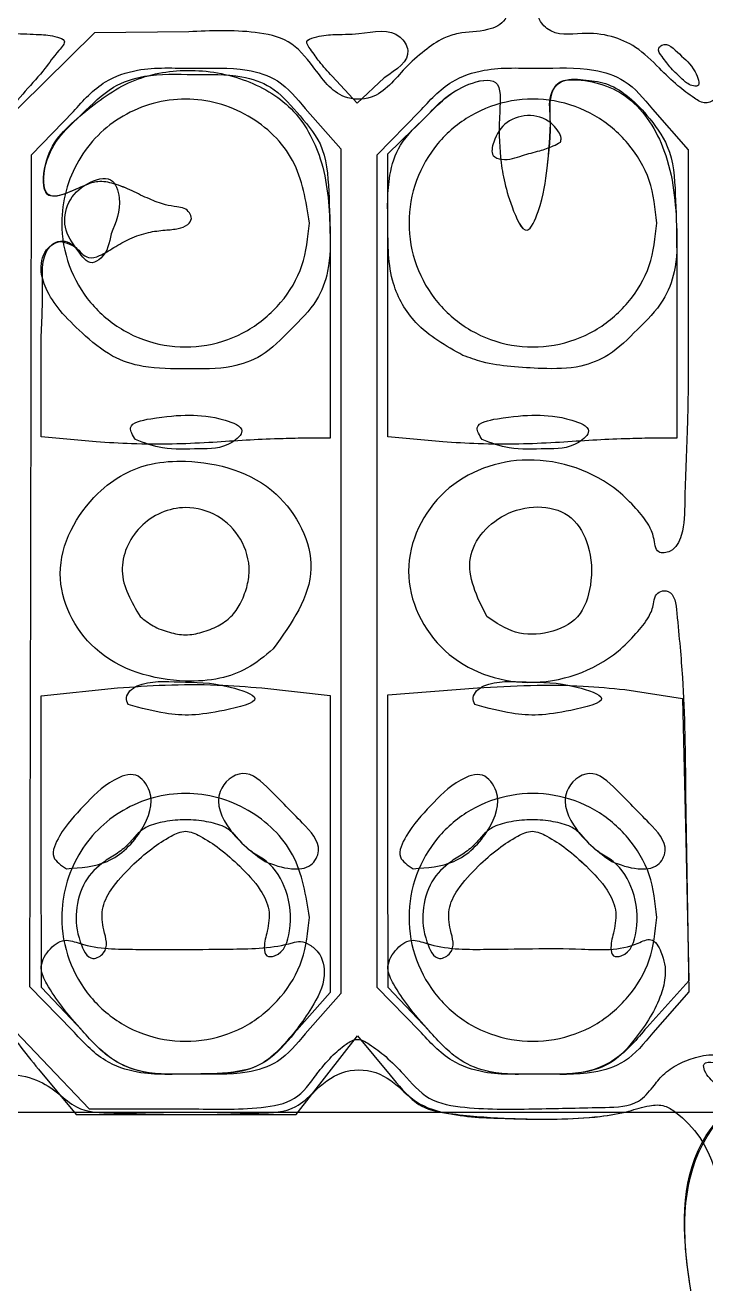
# Model space of a CAD drawing. Extents: x 15.9 to 97.5, y 243.5 to 291.3.
# Drawn here: x 43.76 to 48.75, y 252.74 to 261.96 of the extents above; entities that cross this region are included whole.
import ezdxf

# ---------------------------------------------------------------- set-up
doc = ezdxf.new("R2010")
doc.units = 0
for name, color, linetype in [('black', 7, 'CONTINUOUS'), ('blue', 7, 'CONTINUOUS'), ('drawing', 7, 'CONTINUOUS'), ('red', 7, 'CONTINUOUS')]:
    doc.layers.add(name, color=color, linetype=linetype)

msp = doc.modelspace()

# ---------------------------------------------------------------- linework, layer by layer
at = {"layer": 'black', "color": 7}
for points in [[(44.175754, 259.707279)], [(46.966809, 259.543313)], [(44.567876, 258.92601)], [(47.107876, 258.92601)], [(44.513677, 256.985583)], [(47.053677, 256.985583)], [(44.062202, 255.784251)], [(45.517015, 255.835941)], [(46.602202, 255.784251)], [(48.057015, 255.835941)], [(44.178875, 254.597327)], [(46.718875, 254.597297)]]:
    msp.add_lwpolyline(points, close=True, dxfattribs=at)
for points, knots in [([(44.175755, 259.707275), (44.120105, 259.76033), (44.018557, 259.857142), (43.911457, 260.015063), (43.861645, 260.177964), (43.900608, 260.335652), (44.067275, 260.410269), (44.147308, 260.308374), (44.227882, 260.24629), (44.320439, 260.275876), (44.411476, 260.335813), (44.527954, 260.401959), (44.654953, 260.446229), (44.775742, 260.460859), (44.87466, 260.466817), (44.94674, 260.490938), (44.985912, 260.542574), (44.964772, 260.591932), (44.924635, 260.623783), (44.860586, 260.631125), (44.773959, 260.646851), (44.663924, 260.688621), (44.5418, 260.748562), (44.420568, 260.802325), (44.298903, 260.823897), (44.148382, 260.774597), (43.883221, 260.625105), (43.893543, 261.056641), (44.151809, 261.295405), (44.496771, 261.565649), (44.930092, 261.655153), (45.354136, 261.590387), (45.738305, 261.373586), (45.963733, 260.960294), (45.995218, 260.540482), (45.99722, 260.186452), (45.8987, 259.920169), (45.7032, 259.733636), (45.516114, 259.536902), (45.242719, 259.438245), (44.947532, 259.44707), (44.650756, 259.441954), (44.377643, 259.530669), (44.246821, 259.64511), (44.175754, 259.707279)], [0, 0, 0, 0, 0.230337, 0.420312, 0.565408, 0.732791, 0.86213, 1.01311, 1.072201, 1.15375, 1.27418, 1.408981, 1.551474, 1.674879, 1.772698, 1.848357, 1.898529, 1.943644, 1.992453, 2.047065, 2.132486, 2.257875, 2.397638, 2.540315, 2.658405, 2.750632, 3.035896, 3.251449, 3.686957, 4.121246, 4.534855, 4.974555, 5.387478, 5.809113, 6.324292, 6.638884, 6.864604, 7.151374, 7.439945, 7.668873, 7.99668, 8.320151, 8.556109, 8.836735, 8.836735, 8.836735, 8.836735]), ([(46.966809, 259.543308), (46.842338, 259.612358), (46.620287, 259.735541), (46.414656, 260.095811), (46.419898, 260.477891), (46.408364, 260.820165), (46.498123, 261.107177), (46.730916, 261.316744), (46.909362, 261.51881), (47.257935, 261.592769), (47.226509, 261.26585), (47.237289, 260.976077), (47.2813, 260.726063), (47.429009, 260.378029), (47.556457, 260.677064), (47.584296, 260.917633), (47.616048, 261.220754), (47.598381, 261.431961), (47.661977, 261.558069), (47.891845, 261.570074), (48.220364, 261.460375), (48.496362, 261.009329), (48.536127, 260.554566), (48.536113, 260.178415), (48.436349, 259.91911), (48.244762, 259.734008), (48.06075, 259.544545), (47.81134, 259.443962), (47.564035, 259.4442), (47.323271, 259.457683), (47.126551, 259.48422), (47.013594, 259.526006), (46.966809, 259.543313)], [0, 0, 0, 0, 0.419965, 0.749202, 1.183315, 1.544712, 1.777287, 2.057359, 2.451324, 2.646793, 2.862263, 3.196063, 3.569085, 3.771983, 3.929951, 4.25568, 4.627429, 4.79833, 4.895698, 5.005851, 5.430235, 5.892723, 6.487269, 6.789519, 7.012546, 7.297454, 7.579701, 7.7977, 8.082044, 8.312519, 8.523726, 8.673058, 8.673058, 8.673058, 8.673058]), ([(44.567876, 258.926015), (44.548189, 258.957731), (44.494684, 259.043928), (44.74698, 259.09523), (44.955646, 259.109905), (45.163991, 259.097), (45.396264, 259.006499), (45.228552, 258.854461), (45.028602, 258.863202), (44.78275, 258.846563), (44.633353, 258.901801), (44.567876, 258.92601)], [0, 0, 0, 0, 0.093812, 0.254958, 0.539959, 0.803195, 0.949663, 1.061078, 1.306571, 1.572742, 1.780412, 1.780412, 1.780412, 1.780412]), ([(47.107876, 258.926015), (47.088189, 258.957731), (47.034684, 259.043928), (47.28698, 259.09523), (47.495646, 259.109905), (47.703991, 259.097), (47.936264, 259.006499), (47.768552, 258.854461), (47.568602, 258.863202), (47.32275, 258.846563), (47.173353, 258.901801), (47.107876, 258.92601)], [0, 0, 0, 0, 0.093812, 0.254958, 0.539959, 0.803195, 0.949663, 1.061078, 1.306571, 1.572742, 1.780412, 1.780412, 1.780412, 1.780412]), ([(44.513678, 256.985589), (44.507415, 257.002803), (44.494647, 257.037892), (44.525943, 257.093299), (44.652385, 257.165407), (44.92749, 257.145767), (45.163366, 257.153427), (45.553549, 257.021493), (45.094155, 256.908335), (44.844524, 256.897191), (44.60688, 256.960682), (44.513677, 256.985583)], [0, 0, 0, 0, 0.052666, 0.107359, 0.172424, 0.482869, 0.857043, 1.055304, 1.297424, 1.7299, 2.008962, 2.008962, 2.008962, 2.008962]), ([(47.053678, 256.985589), (47.047415, 257.002803), (47.034647, 257.037892), (47.065943, 257.093299), (47.192385, 257.165408), (47.46749, 257.145767), (47.703367, 257.153427), (48.09355, 257.021493), (47.634155, 256.908335), (47.384525, 256.897191), (47.14688, 256.960682), (47.053677, 256.985583)], [0, 0, 0, 0, 0.052666, 0.107359, 0.172424, 0.482869, 0.857044, 1.055304, 1.297425, 1.729902, 2.008964, 2.008964, 2.008964, 2.008964]), ([(44.062202, 255.784251), (44.021962, 255.809737), (43.93148, 255.867043), (44.030775, 256.076948), (44.188836, 256.24385), (44.355937, 256.420509), (44.576452, 256.505809), (44.721487, 256.31029), (44.620864, 256.039555), (44.388131, 255.80598), (44.165491, 255.791137), (44.062202, 255.784251)], [0, 0, 0, 0, 0.126605, 0.284679, 0.568214, 0.859695, 1.022338, 1.177177, 1.459468, 1.80783, 2.109307, 2.109307, 2.109307, 2.109307]), ([(45.517015, 255.835941), (45.424224, 255.90408), (45.256138, 256.027511), (45.117197, 256.333858), (45.363472, 256.544402), (45.592057, 256.324967), (45.753775, 256.156235), (45.948205, 255.957371), (45.856602, 255.785465), (45.686053, 255.77374), (45.578918, 255.813162), (45.517015, 255.835941)], [0, 0, 0, 0, 0.350964, 0.635755, 0.846655, 1.079271, 1.422358, 1.657012, 1.773225, 1.919, 2.118504, 2.118504, 2.118504, 2.118504]), ([(46.602202, 255.784251), (46.561962, 255.809737), (46.47148, 255.867043), (46.570775, 256.076948), (46.728836, 256.24385), (46.895937, 256.420509), (47.116452, 256.505809), (47.261487, 256.31029), (47.160865, 256.039555), (46.928131, 255.80598), (46.705491, 255.791137), (46.602202, 255.784251)], [0, 0, 0, 0, 0.126605, 0.284679, 0.568214, 0.859695, 1.022338, 1.177177, 1.459468, 1.80783, 2.109307, 2.109307, 2.109307, 2.109307]), ([(48.057015, 255.835941), (47.964224, 255.90408), (47.796138, 256.027511), (47.657197, 256.333858), (47.903472, 256.544402), (48.132057, 256.324967), (48.293775, 256.156235), (48.488205, 255.957371), (48.396602, 255.785465), (48.226053, 255.77374), (48.118918, 255.813162), (48.057015, 255.835941)], [0, 0, 0, 0, 0.350964, 0.635755, 0.846655, 1.079271, 1.422358, 1.657012, 1.773225, 1.919, 2.118504, 2.118504, 2.118504, 2.118504]), ([(44.178875, 254.597329), (44.126524, 254.656075), (44.030304, 254.764051), (43.930326, 254.914212), (43.855622, 255.059764), (43.922158, 255.190117), (44.039119, 255.280953), (44.260447, 255.194359), (44.669585, 255.193382), (45.192374, 255.191684), (45.593433, 255.202524), (45.78042, 255.258954), (45.848056, 255.227234), (45.93451, 255.157089), (45.972936, 254.969592), (45.841283, 254.725454), (45.67907, 254.511327), (45.48609, 254.333568), (45.247134, 254.279945), (44.959709, 254.282625), (44.657619, 254.269416), (44.372134, 254.380947), (44.249208, 254.518579), (44.178875, 254.597327)], [0, 0, 0, 0, 0.234615, 0.431223, 0.552184, 0.692698, 0.83274, 0.947664, 1.358901, 2.070239, 2.509195, 2.566968, 2.63801, 2.720063, 2.897253, 3.150445, 3.524155, 3.712125, 3.918723, 4.236031, 4.580459, 4.814104, 5.126563, 5.126563, 5.126563, 5.126563]), ([(46.718875, 254.597329), (46.666524, 254.656075), (46.570304, 254.764051), (46.470326, 254.914213), (46.395621, 255.059763), (46.462159, 255.190125), (46.579116, 255.280927), (46.802766, 255.193626), (47.215504, 255.191133), (47.739944, 255.208384), (48.139979, 255.177665), (48.356559, 255.291549), (48.437617, 255.150641), (48.459616, 255.014108), (48.418951, 254.847935), (48.342245, 254.693301), (48.22178, 254.525604), (48.076524, 254.355809), (47.813756, 254.271342), (47.512512, 254.285776), (47.201057, 254.268452), (46.912546, 254.380119), (46.789299, 254.518326), (46.718875, 254.597297)], [0, 0, 0, 0, 0.234615, 0.431223, 0.552184, 0.692698, 0.83274, 0.947664, 1.365806, 2.082849, 2.501381, 2.596935, 2.713731, 2.889779, 3.029571, 3.21285, 3.406131, 3.650987, 3.863874, 4.204777, 4.554557, 4.789418, 5.102531, 5.102531, 5.102531, 5.102531]), ([(36.143595, 245.869608), (36.105801, 246.586724), (35.999344, 248.606629), (36.485112, 251.117955), (35.666732, 253.490455), (36.209662, 254.022645), (36.217958, 254.090728), (36.201766, 254.161555), (36.156652, 254.287548), (36.317853, 254.250608), (36.372437, 254.127157), (36.548553, 254.003287), (36.876499, 253.991025), (37.320865, 253.978497), (37.756845, 253.991161), (38.102328, 254.002264), (38.243808, 254.136796), (38.34099, 254.240241), (38.458036, 254.294627), (38.584817, 254.32292), (38.711598, 254.294627), (38.828646, 254.24024), (38.925824, 254.136798), (39.067331, 254.002246), (39.412566, 253.991299), (39.851722, 253.977412), (40.290433, 253.994101), (40.632383, 253.998364), (40.789083, 254.146518), (41.018567, 254.297357), (41.592152, 254.261823), (42.394817, 254.306436), (43.197482, 254.261823), (43.771068, 254.297355), (44.000551, 254.146518), (44.157258, 253.998363), (44.499157, 253.994128), (44.938251, 253.977202), (45.37607, 253.991921), (45.723804, 254.001314), (45.891693, 254.169548), (46.065788, 254.317175), (46.34225, 254.318531), (46.515086, 254.172453), (46.671935, 254.017126), (46.950656, 253.978887), (47.277326, 253.951581), (47.639443, 253.947311), (47.936165, 253.961029), (48.165378, 253.998854), (48.316233, 254.05215), (48.441663, 254.058715), (49.114895, 253.604354), (48.275374, 250.932044), (48.19428, 249.128963), (49.21254, 245.861146), (48.244594, 245.838868), (47.840629, 245.862681), (47.256486, 245.912861), (46.694215, 245.951767), (46.247738, 245.995041), (45.433063, 245.732646), (43.544947, 245.87258), (41.162746, 245.878701), (39.274768, 245.725167), (38.474885, 245.9917), (38.063936, 245.95448), (37.435558, 245.902102), (36.815146, 245.871824), (36.338616, 245.779084), (36.183668, 245.851054), (36.143597, 245.869666)], [0, 0, 0, 0, 2.131708, 6.004398, 8.113401, 8.167778, 8.231539, 8.302195, 8.412765, 8.488841, 8.662815, 8.821885, 9.099927, 9.622954, 10.160049, 10.434266, 10.60378, 10.726075, 10.859055, 10.983732, 11.10841, 11.24139, 11.363685, 11.5332, 11.807417, 12.344511, 12.871351, 13.148285, 13.3098, 13.501142, 13.957313, 14.950858, 15.944403, 16.400574, 16.591916, 16.753432, 17.030365, 17.557203, 18.094299, 18.368516, 18.538029, 18.787715, 19.037471, 19.286029, 19.448389, 19.687201, 20.091641, 20.448362, 20.767985, 20.983846, 21.140067, 21.250931, 21.341953, 23.494369, 27.371613, 29.491794, 29.692914, 30.136981, 30.729306, 31.438248, 31.843874, 32.047915, 33.985121, 37.382943, 39.320054, 39.515389, 39.89051, 40.534164, 41.411691, 41.787036, 41.917962, 41.917962, 41.917962, 41.917962]), ([(48.843596, 245.869602), (48.805801, 246.586718), (48.699344, 248.606623), (49.185115, 251.117949), (48.366723, 253.49045), (48.909653, 254.022639), (48.917951, 254.09072), (48.901771, 254.16155), (48.856653, 254.287542), (49.017854, 254.250603), (49.072438, 254.127151), (49.248554, 254.003281), (49.5765, 253.991019), (50.020866, 253.978491), (50.456846, 253.991155), (50.802329, 254.002258), (50.943809, 254.13679), (51.040991, 254.240235), (51.158038, 254.294621), (51.284819, 254.322914), (51.4116, 254.294621), (51.528648, 254.240234), (51.625825, 254.136793), (51.767335, 254.002232), (52.112545, 253.991361), (52.551371, 253.976902), (52.989034, 253.995533), (53.331503, 253.996239), (53.499271, 254.16217), (53.879851, 254.312577), (54.866444, 254.239838), (56.364819, 254.31604), (57.863193, 254.23984), (58.849788, 254.312574), (59.230365, 254.162171), (59.398139, 253.996235), (59.74056, 253.995561), (60.178603, 253.976693), (60.616095, 253.991983), (60.963803, 254.001301), (61.131696, 254.169544), (61.305789, 254.317169), (61.582252, 254.318525), (61.755087, 254.172447), (61.911936, 254.01712), (62.190657, 253.978881), (62.517327, 253.951575), (62.879444, 253.947305), (63.176166, 253.961023), (63.405379, 253.998848), (63.556234, 254.052144), (63.681665, 254.058709), (64.354898, 253.604349), (63.515375, 250.932037), (63.434281, 249.128956), (64.452542, 245.861142), (63.484596, 245.838861), (63.080629, 245.862683), (62.496497, 245.912809), (61.934184, 245.95193), (61.487791, 245.994764), (60.46201, 245.6675), (57.928683, 245.916386), (54.719435, 245.924834), (52.185264, 245.657917), (51.174837, 245.99144), (50.763966, 245.954626), (50.135546, 245.902024), (49.51515, 245.871827), (49.038617, 245.779077), (48.883669, 245.851048), (48.843598, 245.86966)], [0, 0, 0, 0, 2.131708, 6.004398, 8.113401, 8.167778, 8.23154, 8.302195, 8.412764, 8.488841, 8.662814, 8.821884, 9.099927, 9.622954, 10.160049, 10.434266, 10.603779, 10.726075, 10.859054, 10.983732, 11.10841, 11.241389, 11.363684, 11.533199, 11.807416, 12.344511, 12.869743, 13.147138, 13.307591, 13.552933, 14.350335, 16.212278, 18.074221, 18.871622, 19.116964, 19.277418, 19.554813, 20.080044, 20.617139, 20.891356, 21.06087, 21.310555, 21.560311, 21.808869, 21.971229, 22.210042, 22.614481, 22.971202, 23.290825, 23.506686, 23.662907, 23.773772, 23.864794, 26.01721, 29.894454, 32.014635, 32.215755, 32.659822, 33.252147, 33.96109, 34.366715, 34.570757, 37.166187, 41.786394, 44.381754, 44.577089, 44.952209, 45.595863, 46.473391, 46.848736, 46.979662, 46.979662, 46.979662, 46.979662])]:
    msp.add_open_spline(points, degree=3, knots=knots, dxfattribs=at)
at = {"layer": 'blue', "color": 7}
for points in [[(46.389346, 261.575444), (46.192884, 261.390877), (46.008346, 261.587311)], [(46.818642, 258.909554), (46.416475, 258.945774), (46.416475, 259.982859), (46.416475, 261.019945), (46.695673, 261.290553)], [(45.993146, 259.993501), (45.993146, 258.936504), (45.760312, 258.935742)], [(48.533142, 259.988337), (48.533142, 258.9365), (48.300309, 258.935738)], [(44.278642, 258.909554), (43.876475, 258.945774), (43.876475, 259.660801)], [(44.178875, 254.597334), (43.877944, 254.914834), (43.877182, 255.982643), (43.87642, 257.05045), (44.435317, 257.10771)], [(45.493651, 257.108472), (45.993087, 257.051962), (45.993087, 255.965178), (45.993087, 254.878393), (45.730316, 254.579114)], [(46.718875, 254.597334), (46.417944, 254.914834), (46.417182, 255.985522), (46.41642, 257.05621), (47.072587, 257.10886)], [(48.152087, 257.09559), (48.57542, 257.02966), (48.59917, 255.996513), (48.62292, 254.963367), (48.314153, 254.621599)], [(43.856867, 254.315991), (44.133581, 253.983496), (44.93882, 253.983496), (45.74406, 253.983496), (45.969482, 254.271531), (46.194904, 254.559566), (46.434049, 254.273109)]]:
    msp.add_lwpolyline(points, dxfattribs=at)
for points in [[(48.49128, 261.645312)], [(44.278646, 258.909562)], [(46.818642, 258.909558)], [(44.335112, 255.336033)], [(46.875112, 255.336033)], [(44.17882, 254.597334)], [(46.718879, 254.597332)]]:
    msp.add_lwpolyline(points, close=True, dxfattribs=at)
for points, knots in [([(42.8842, 262.348407), (42.979137, 262.244133), (43.131004, 262.077331), (43.406622, 261.898627), (43.648205, 261.90271), (43.849653, 261.893991), (43.962309, 261.886295), (44.072519, 261.848219), (43.974161, 261.744093), (43.902494, 261.632697), (43.754406, 261.475968), (43.621961, 261.307082), (43.496575, 261.185567), (43.454785, 261.015659), (43.233365, 261.085588), (43.005574, 261.315538), (42.769151, 261.51829), (42.619843, 261.646335)], [0, 0, 0, 0, 0.424354, 0.678822, 0.948926, 1.134795, 1.268634, 1.325837, 1.406092, 1.57366, 1.793482, 2.023469, 2.217893, 2.335981, 2.445771, 2.784691, 3.365574, 3.365574, 3.365574, 3.365574]), ([(46.008346, 261.587311), (45.975621, 261.623132), (45.916807, 261.687509), (45.864717, 261.765194), (45.80314, 261.84786), (45.910629, 261.883866), (46.026846, 261.895714), (46.237426, 261.890746), (46.473776, 261.952876), (46.611389, 261.720764), (46.480992, 261.635423), (46.389346, 261.575444)], [0, 0, 0, 0, 0.141659, 0.25459, 0.316176, 0.376015, 0.514471, 0.706547, 1.009481, 1.121694, 1.387071, 1.387071, 1.387071, 1.387071]), ([(48.491278, 261.645312), (48.470766, 261.67178), (48.437779, 261.714344), (48.386552, 261.783855), (48.457015, 261.848538), (48.571669, 261.725089), (48.651715, 261.669543), (48.718947, 261.50583), (48.624508, 261.519249), (48.566793, 261.571556), (48.518965, 261.618271), (48.49128, 261.645312)], [0, 0, 0, 0, 0.107717, 0.173221, 0.205923, 0.349064, 0.523285, 0.627742, 0.669448, 0.753312, 0.868577, 0.868577, 0.868577, 0.868577]), ([(43.876475, 259.660801), (43.882746, 259.804642), (43.892196, 260.021414), (43.880531, 260.283801), (43.987738, 260.389779), (44.068262, 260.364677), (44.131289, 260.339761), (44.170379, 260.289117), (44.228538, 260.246334), (44.320135, 260.27585), (44.411582, 260.335817), (44.527922, 260.401952), (44.654961, 260.446226), (44.77574, 260.460855), (44.87466, 260.466813), (44.94674, 260.490934), (44.985912, 260.54257), (44.964772, 260.591928), (44.924635, 260.623779), (44.860586, 260.631121), (44.773958, 260.646847), (44.663925, 260.688617), (44.541797, 260.748557), (44.420579, 260.802323), (44.298871, 260.82389), (44.14742, 260.774242), (43.874622, 260.621009), (43.903124, 261.070874), (44.14258, 261.268176), (44.377427, 261.514839), (44.67099, 261.611212), (44.990776, 261.594969), (45.304085, 261.607394), (45.581921, 261.517319), (45.753185, 261.317183), (45.960893, 261.086436), (45.996908, 260.603907), (45.994668, 260.240405), (45.993146, 259.993501)], [0, 0, 0, 0, 0.437105, 0.658731, 0.754168, 0.823862, 0.893812, 0.954948, 1.014039, 1.095588, 1.216018, 1.350819, 1.493312, 1.616717, 1.714536, 1.790195, 1.840367, 1.885482, 1.934291, 1.988903, 2.074324, 2.199713, 2.339476, 2.482153, 2.600243, 2.692469, 2.981471, 3.203436, 3.657637, 3.958557, 4.197847, 4.557283, 4.91287, 5.137076, 5.401284, 5.689923, 6.043881, 6.793413, 6.793413, 6.793413, 6.793413]), ([(46.695673, 261.290553), (46.781861, 261.381979), (46.910813, 261.518767), (47.257635, 261.592768), (47.226646, 261.265837), (47.23723, 260.976077), (47.281338, 260.726032), (47.428954, 260.378059), (47.556678, 260.676899), (47.582309, 260.919039), (47.623003, 261.220017), (47.58831, 261.447622), (47.695369, 261.574776), (47.851828, 261.561033), (48.017, 261.545455), (48.179615, 261.446951), (48.330087, 261.289161), (48.5032, 261.058208), (48.53433, 260.590786), (48.53362, 260.23053), (48.533142, 259.988337)], [0, 0, 0, 0, 0.393964, 0.589434, 0.804904, 1.138704, 1.511726, 1.714624, 1.872592, 2.198321, 2.570069, 2.75223, 2.854959, 3.018275, 3.183518, 3.35802, 3.568986, 3.841323, 4.198575, 4.93143, 4.93143, 4.93143, 4.93143]), ([(45.760312, 258.935742), (45.701875, 258.934431), (45.564786, 258.931355), (45.34602, 258.920528), (45.096604, 258.902368), (44.826519, 258.891303), (44.550979, 258.892378), (44.365474, 258.904083), (44.278646, 258.909562)], [0, 0, 0, 0, 0.175352, 0.411358, 0.656997, 0.925552, 1.222127, 1.483089, 1.483089, 1.483089, 1.483089]), ([(48.300309, 258.935738), (48.241871, 258.934427), (48.104783, 258.931351), (47.886017, 258.920524), (47.6366, 258.902364), (47.366516, 258.891299), (47.090976, 258.892374), (46.90547, 258.904079), (46.818642, 258.909558)], [0, 0, 0, 0, 0.175352, 0.411359, 0.656998, 0.925552, 1.222127, 1.48309, 1.48309, 1.48309, 1.48309]), ([(44.435317, 257.10771), (44.5519, 257.116022), (44.794916, 257.133348), (45.1486, 257.134287), (45.384332, 257.116651), (45.493651, 257.108472)], [0, 0, 0, 0, 0.350596, 0.730812, 1.059616, 1.059616, 1.059616, 1.059616]), ([(47.072587, 257.10886), (47.202028, 257.115973), (47.460554, 257.130178), (47.821473, 257.12858), (48.051127, 257.105664), (48.152087, 257.09559)], [0, 0, 0, 0, 0.388919, 0.776769, 1.081035, 1.081035, 1.081035, 1.081035]), ([(40.932771, 254.315991), (40.982721, 254.377395), (41.076068, 254.492149), (41.185339, 254.647701), (41.291471, 254.799934), (41.29877, 255.060463), (41.329683, 255.432972), (41.348722, 256.01221), (41.316875, 256.36264), (41.388093, 256.898082), (41.503131, 256.407963), (41.626728, 256.15913), (41.981116, 255.838235), (42.421311, 255.780225), (42.869052, 255.861584), (43.223515, 256.190535), (43.280854, 256.549752), (43.293722, 256.804523), (43.303228, 256.919074), (43.392364, 257.032332), (43.4318, 256.727434), (43.450268, 256.472425), (43.460805, 255.944889), (43.462164, 255.451456), (43.493048, 255.064383), (43.497461, 254.800769), (43.604363, 254.647674), (43.713549, 254.492159), (43.80691, 254.377399), (43.856867, 254.315991)], [0, 0, 0, 0, 0.23703, 0.442963, 0.573978, 0.782593, 1.196251, 1.726479, 2.420364, 2.59042, 2.83032, 3.308627, 3.704626, 4.133354, 4.606245, 5.029832, 5.484639, 5.658894, 5.78658, 5.85027, 5.986772, 6.347288, 6.896811, 7.437595, 7.858668, 8.069988, 8.201002, 8.406936, 8.643966, 8.643966, 8.643966, 8.643966]), ([(44.335111, 255.336037), (44.326823, 255.38623), (44.309761, 255.48956), (44.396418, 255.65548), (44.528407, 255.796135), (44.677734, 255.929363), (44.808212, 256.015087), (44.934811, 256.07478), (45.061393, 256.015086), (45.191964, 255.929369), (45.34149, 255.795525), (45.475814, 255.654277), (45.560056, 255.486163), (45.537755, 255.333582), (45.505327, 255.233324), (45.517625, 255.133457), (45.654633, 255.149874), (45.716675, 255.36568), (45.695215, 255.612284), (45.574067, 255.819647), (45.431383, 255.895329), (45.349841, 255.961688), (45.293288, 256.040701), (45.207086, 256.102974), (45.082141, 256.132234), (44.93481, 256.14802), (44.787474, 256.132236), (44.662544, 256.10296), (44.576324, 256.040738), (44.519917, 255.961659), (44.437646, 255.89622), (44.313657, 255.825199), (44.179864, 255.694211), (44.120992, 255.467724), (44.140239, 255.284904), (44.226133, 255.093895), (44.378045, 255.179657), (44.352191, 255.273826), (44.335112, 255.336033)], [0, 0, 0, 0, 0.148915, 0.306562, 0.534907, 0.731398, 0.900876, 1.012186, 1.123498, 1.292976, 1.489466, 1.720394, 1.878275, 2.032993, 2.157694, 2.218443, 2.27668, 2.488054, 2.784245, 3.040937, 3.153909, 3.265268, 3.35281, 3.443657, 3.576956, 3.731941, 3.886925, 4.020225, 4.111068, 4.198551, 4.309775, 4.422587, 4.628231, 4.853535, 5.081207, 5.233087, 5.319929, 5.488949, 5.488949, 5.488949, 5.488949]), ([(46.875111, 255.336037), (46.866823, 255.38623), (46.849761, 255.48956), (46.936418, 255.65548), (47.068407, 255.796135), (47.217734, 255.929363), (47.348212, 256.015086), (47.474811, 256.07478), (47.60139, 256.015085), (47.731962, 255.92937), (47.881489, 255.795525), (48.015814, 255.654277), (48.100056, 255.486163), (48.077755, 255.333582), (48.045327, 255.233324), (48.057625, 255.133457), (48.194633, 255.149874), (48.256675, 255.36568), (48.235215, 255.612284), (48.114067, 255.819647), (47.971383, 255.895329), (47.889841, 255.961688), (47.833288, 256.040701), (47.747086, 256.102974), (47.622141, 256.132234), (47.474811, 256.14802), (47.327474, 256.132236), (47.202544, 256.10296), (47.116324, 256.040738), (47.059917, 255.961659), (46.977646, 255.89622), (46.853657, 255.825199), (46.719864, 255.694211), (46.660992, 255.467724), (46.680239, 255.284904), (46.766133, 255.093895), (46.918045, 255.179657), (46.892191, 255.273826), (46.875112, 255.336033)], [0, 0, 0, 0, 0.148915, 0.306562, 0.534907, 0.731398, 0.900876, 1.012187, 1.123494, 1.292974, 1.489465, 1.720393, 1.878274, 2.032993, 2.157694, 2.218442, 2.276679, 2.488053, 2.784245, 3.040937, 3.153908, 3.265267, 3.35281, 3.443656, 3.576955, 3.731939, 3.886924, 4.020224, 4.111068, 4.19855, 4.309774, 4.422587, 4.62823, 4.853535, 5.081207, 5.233086, 5.319928, 5.488949, 5.488949, 5.488949, 5.488949]), ([(45.730316, 254.579114), (45.66852, 254.504482), (45.558358, 254.371438), (45.280764, 254.268511), (44.973022, 254.286682), (44.660487, 254.268435), (44.372398, 254.380356), (44.24922, 254.518424), (44.17882, 254.597334)], [0, 0, 0, 0, 0.285688, 0.509287, 0.855673, 1.204531, 1.439183, 1.752185, 1.752185, 1.752185, 1.752185]), ([(48.314153, 254.621599), (48.242653, 254.535929), (48.120154, 254.389154), (47.82835, 254.265822), (47.513417, 254.287436), (47.200122, 254.268386), (46.912368, 254.380524), (46.789256, 254.518473), (46.718879, 254.597332)], [0, 0, 0, 0, 0.330252, 0.565807, 0.916927, 1.264986, 1.499455, 1.812361, 1.812361, 1.812361, 1.812361]), ([(48.843596, 245.869602), (48.804254, 246.586337), (48.693579, 248.602613), (49.187953, 251.164643), (48.366409, 253.449052), (48.924788, 254.037767), (48.886541, 254.126345), (48.822916, 254.211168), (48.743285, 254.268945), (48.720335, 254.372194), (48.818546, 254.366432), (48.896912, 254.340122), (48.988406, 254.270142), (49.071918, 254.15997), (49.200829, 254.004991), (49.557402, 253.987607), (49.825426, 253.985149), (50.006431, 253.98349)], [0, 0, 0, 0, 2.135769, 6.008219, 8.119462, 8.178542, 8.253692, 8.371526, 8.504483, 8.551594, 8.625384, 8.712119, 8.826841, 8.952734, 9.134127, 9.400489, 9.95454, 9.95454, 9.95454, 9.95454]), ([(46.434049, 254.273109), (46.492855, 254.199633), (46.605302, 254.059137), (46.92698, 253.963243), (47.273974, 253.95585), (47.644459, 253.946033), (47.938288, 253.961137), (48.165772, 253.998985), (48.316239, 254.052115), (48.441667, 254.058684), (49.114902, 253.604318), (48.275376, 250.932015), (48.194284, 249.12893), (49.212544, 245.861114), (48.244598, 245.838836), (47.840633, 245.862649), (47.25649, 245.912829), (46.694219, 245.951735), (46.247742, 245.995009), (45.433067, 245.732614), (43.544951, 245.872548), (41.16275, 245.878669), (39.274772, 245.725135), (38.474889, 245.991668), (38.06394, 245.954448), (37.435562, 245.90207), (36.81515, 245.871792), (36.33862, 245.779052), (36.183672, 245.851022), (36.143601, 245.869634)], [0, 0, 0, 0, 0.275613, 0.527015, 0.969209, 1.321047, 1.637207, 1.851772, 2.007994, 2.118858, 2.20988, 4.362296, 8.23954, 10.359721, 10.560841, 11.004908, 11.597233, 12.306175, 12.711801, 12.915842, 14.853048, 18.25087, 20.187981, 20.383316, 20.758437, 21.402091, 22.279618, 22.654962, 22.785889, 22.785889, 22.785889, 22.785889])]:
    msp.add_open_spline(points, degree=3, knots=knots, dxfattribs=at)
at = {"layer": 'drawing', "color": 1}
for points in [[(45.842279, 260.512062)], [(48.386575, 260.512062)], [(45.842279, 255.427269)], [(48.386575, 255.427269)]]:
    msp.add_lwpolyline(points, close=True, dxfattribs=at)
msp.add_lwpolyline([(28.64063, 254.000042), (84.088924, 254.000042)], dxfattribs=at)
for points, knots in [([(45.842279, 260.512062), (45.831438, 260.405977), (45.809911, 260.195325), (45.642894, 259.916945), (45.398352, 259.709976), (45.095534, 259.600208), (44.774207, 259.600205), (44.47182, 259.709985), (44.225558, 259.916912), (44.064933, 260.195448), (43.999009, 260.564362), (44.112761, 260.987454), (44.459601, 261.33408), (44.93573, 261.462738), (45.406964, 261.334149), (45.768201, 260.987184), (45.81734, 260.672018), (45.842279, 260.512062)], [0, 0, 0, 0, 0.316641, 0.62875, 0.945391, 1.262031, 1.57414, 1.890781, 2.207422, 2.519531, 2.836172, 3.3106, 3.770957, 4.245385, 4.719814, 5.180171, 5.654599, 5.654599, 5.654599, 5.654599]), ([(48.386575, 260.512062), (48.375734, 260.405977), (48.354207, 260.195325), (48.187189, 259.916945), (47.942648, 259.709977), (47.63983, 259.600207), (47.318505, 259.600207), (47.016111, 259.709977), (46.769876, 259.916945), (46.60915, 260.195325), (46.553033, 260.512062), (46.60915, 260.8288), (46.769876, 261.10718), (47.016111, 261.314148), (47.318505, 261.423917), (47.63983, 261.423917), (47.942648, 261.314148), (48.187189, 261.10718), (48.354207, 260.8288), (48.375734, 260.618148), (48.386575, 260.512062)], [0, 0, 0, 0, 0.316641, 0.62875, 0.945391, 1.262031, 1.57414, 1.890781, 2.207422, 2.519531, 2.836172, 3.152812, 3.464921, 3.781562, 4.098203, 4.410312, 4.726953, 5.043593, 5.355703, 5.672343, 5.672343, 5.672343, 5.672343]), ([(45.842279, 255.427269), (45.831438, 255.321183), (45.809911, 255.110531), (45.642894, 254.832151), (45.398352, 254.625183), (45.095534, 254.515414), (44.774207, 254.515411), (44.47182, 254.625192), (44.225558, 254.832118), (44.064933, 255.110654), (43.999009, 255.479568), (44.112761, 255.90266), (44.459601, 256.249287), (44.93573, 256.377944), (45.406964, 256.249356), (45.768201, 255.902391), (45.81734, 255.587224), (45.842279, 255.427269)], [0, 0, 0, 0, 0.316641, 0.62875, 0.945391, 1.262031, 1.57414, 1.890781, 2.207422, 2.519531, 2.836172, 3.3106, 3.770957, 4.245385, 4.719814, 5.180171, 5.654599, 5.654599, 5.654599, 5.654599]), ([(48.386575, 255.427269), (48.375734, 255.321183), (48.354207, 255.110531), (48.187189, 254.832151), (47.942648, 254.625183), (47.63983, 254.515414), (47.318505, 254.515414), (47.016111, 254.625183), (46.769876, 254.832151), (46.60915, 255.110531), (46.553033, 255.427269), (46.60915, 255.744006), (46.769876, 256.022386), (47.016111, 256.229354), (47.318505, 256.339124), (47.63983, 256.339124), (47.942648, 256.229354), (48.187189, 256.022386), (48.354207, 255.744006), (48.375734, 255.533354), (48.386575, 255.427269)], [0, 0, 0, 0, 0.316641, 0.62875, 0.945391, 1.262031, 1.57414, 1.890781, 2.207422, 2.519531, 2.836172, 3.152812, 3.464921, 3.781562, 4.098203, 4.410312, 4.726953, 5.043593, 5.355703, 5.672343, 5.672343, 5.672343, 5.672343])]:
    msp.add_open_spline(points, degree=3, knots=knots, dxfattribs=at)
at = {"layer": 'red', "color": 7}
for points in [[(44.957546, 261.912723), (44.267976, 261.903823), (43.902922, 261.54555), (43.537868, 261.187276), (43.538783, 257.966404), (43.539697, 254.745533), (43.883817, 254.3857), (44.227937, 254.025866), (44.967649, 254.025866)], [(44.106355, 254.599849), (43.79387, 254.919863), (43.79987, 257.965349), (43.80587, 261.010834), (44.112367, 261.328334)], [(45.811718, 261.350361), (46.071147, 261.054888), (46.071147, 257.962834), (46.071147, 254.870781), (45.811718, 254.575307)], [(46.648757, 254.597384), (46.338673, 254.914939), (46.338673, 257.962829), (46.338673, 261.01072), (46.648757, 261.328274)], [(48.355038, 261.346549), (48.617809, 261.047271), (48.617809, 259.702474)], [(48.598621, 256.331218), (48.621761, 254.88289), (48.357014, 254.581359)]]:
    msp.add_lwpolyline(points, dxfattribs=at)
for points in [[(47.68066, 261.103788)], [(44.390026, 260.432763)], [(44.60219, 257.63021)], [(47.142187, 257.630199)], [(45.576939, 257.394209)], [(44.335112, 255.336033)], [(46.875112, 255.336028)], [(44.106378, 254.599849)], [(46.648756, 254.597383)], [(45.895151, 254.279866)]]:
    msp.add_lwpolyline(points, close=True, dxfattribs=at)
for points, knots in [([(52.546332, 261.899834), (52.389169, 261.903176), (52.14619, 261.908344), (51.806639, 261.84279), (51.642786, 261.662056), (51.497871, 261.521803), (51.38797, 261.439341), (51.284862, 261.374359), (51.181754, 261.439341), (51.071852, 261.5218), (50.92685, 261.662165), (50.762463, 261.843363), (50.419659, 261.909199), (50.014863, 261.893763), (49.610066, 261.909199), (49.267261, 261.843364), (49.102876, 261.662165), (48.957871, 261.521798), (48.847972, 261.439346), (48.744859, 261.37435), (48.641768, 261.439388), (48.531742, 261.521445), (48.395039, 261.656583), (48.250312, 261.801717), (48.049858, 261.890393), (47.827028, 261.91132), (47.625435, 261.87017), (47.471206, 262.061075), (47.734739, 262.068728), (47.892279, 262.175897), (47.962711, 262.411475), (47.909553, 262.597793), (47.853032, 262.736609), (47.826128, 262.826378), (47.825646, 262.942769), (47.709591, 263.07149), (47.504315, 263.082688), (47.319777, 263.035163), (47.232023, 262.91377), (47.189837, 262.806801), (47.177576, 262.686754), (47.169052, 262.555389), (47.303206, 262.48025), (47.466848, 262.514261), (47.707902, 262.540107), (47.747528, 262.276823), (47.515565, 262.258914), (47.381123, 262.238605), (47.28284, 262.189022), (47.298306, 262.096467), (47.289837, 261.980602), (47.121867, 261.907938), (46.966736, 261.91515), (46.806343, 261.863617), (46.67758, 261.770345), (46.507301, 261.622243), (46.356055, 261.410786), (46.040513, 261.416038), (45.884414, 261.645125), (45.704883, 261.863646), (45.362676, 261.930503), (45.118671, 261.919794), (44.957546, 261.912723)], [0, 0, 0, 0, 0.474528, 0.733635, 0.996982, 1.183439, 1.335525, 1.424018, 1.512513, 1.664599, 1.851056, 2.114794, 2.375696, 2.856534, 3.337373, 3.598275, 3.862014, 4.048472, 4.200558, 4.289051, 4.377546, 4.529632, 4.716088, 4.948135, 5.140904, 5.357584, 5.618791, 5.715928, 5.910783, 6.104453, 6.323441, 6.579343, 6.674409, 6.774287, 6.858491, 7.01697, 7.231357, 7.449274, 7.549837, 7.668981, 7.788203, 7.922241, 8.016166, 8.195362, 8.446294, 8.56878, 8.81531, 8.946246, 9.026844, 9.093018, 9.202582, 9.35169, 9.567354, 9.680038, 9.84722, 10.038847, 10.366126, 10.560932, 10.878907, 11.138359, 11.389076, 11.876489, 11.876489, 11.876489, 11.876489]), ([(44.112367, 261.328334), (44.185047, 261.409521), (44.314095, 261.553672), (44.632318, 261.660833), (44.984896, 261.636742), (45.331331, 261.660018), (45.636814, 261.564181), (45.749752, 261.426115), (45.811718, 261.350361)], [0, 0, 0, 0, 0.321302, 0.570489, 0.973518, 1.373474, 1.609671, 1.896813, 1.896813, 1.896813, 1.896813]), ([(46.648757, 261.328274), (46.722317, 261.409386), (46.852881, 261.553353), (47.171915, 261.66066), (47.525056, 261.63667), (47.872103, 261.660422), (48.178792, 261.562761), (48.292421, 261.423365), (48.355038, 261.346549)], [0, 0, 0, 0, 0.32303, 0.573349, 0.976348, 1.376932, 1.613845, 1.904656, 1.904656, 1.904656, 1.904656]), ([(47.680657, 261.103789), (47.683861, 261.114227), (47.692123, 261.141146), (47.66451, 261.186625), (47.606827, 261.263512), (47.462336, 261.320291), (47.276789, 261.264537), (47.196024, 261.139849), (47.165751, 261.003598), (47.284257, 260.962199), (47.394665, 261.007657), (47.521181, 261.038339), (47.615708, 261.068011), (47.663651, 261.094419), (47.68066, 261.103788)], [0, 0, 0, 0, 0.031649, 0.081627, 0.146973, 0.324252, 0.502954, 0.677582, 0.774682, 0.842401, 0.996791, 1.12815, 1.23394, 1.29211, 1.29211, 1.29211, 1.29211]), ([(44.390026, 260.432763), (44.424348, 260.515736), (44.477155, 260.643395), (44.400459, 260.873252), (44.193349, 260.804285), (44.06469, 260.678744), (44.031834, 260.465777), (44.129222, 260.334932), (44.22705, 260.195241), (44.359193, 260.277028), (44.37704, 260.367171), (44.390026, 260.432763)], [0, 0, 0, 0, 0.26996, 0.415349, 0.58685, 0.781576, 0.963095, 1.160031, 1.293751, 1.366157, 1.559596, 1.559596, 1.559596, 1.559596]), ([(48.617809, 259.702474), (48.618046, 259.470522), (48.618463, 259.061358), (48.589866, 258.568299), (48.592072, 258.26043), (48.517585, 258.10533), (48.375648, 258.084934), (48.370715, 258.211299), (48.324322, 258.317131), (48.229242, 258.430759), (47.986263, 258.673162), (47.458375, 258.858722), (46.781583, 258.617783), (46.463347, 257.962859), (46.781576, 257.307762), (47.458403, 257.067361), (47.98642, 257.251418), (48.23008, 257.496646), (48.324174, 257.610475), (48.365605, 257.708816), (48.369653, 257.782116), (48.414652, 257.82218), (48.518621, 257.818238), (48.546417, 257.521347), (48.590399, 257.08077), (48.595403, 256.624614), (48.598621, 256.331218)], [0, 0, 0, 0, 0.695767, 1.227331, 1.480404, 1.619785, 1.703378, 1.815182, 1.912204, 2.065703, 2.248159, 2.946571, 3.597066, 4.237591, 4.878116, 5.528611, 6.227023, 6.410152, 6.565667, 6.666003, 6.726671, 6.776893, 6.830205, 7.001835, 7.475141, 8.328331, 8.328331, 8.328331, 8.328331]), ([(45.576939, 257.394209), (45.712176, 257.583371), (45.972882, 257.94803), (45.626964, 258.633513), (45.085001, 258.783738), (44.694928, 258.760871), (44.470685, 258.679279), (44.178428, 258.45703), (43.90647, 257.962493), (44.239461, 257.297122), (44.785236, 257.140966), (45.17428, 257.165435), (45.400183, 257.244443), (45.515608, 257.342244), (45.576939, 257.394209)], [0, 0, 0, 0, 0.648948, 1.251022, 1.956306, 2.208783, 2.419915, 2.659287, 3.308236, 3.910309, 4.615593, 4.86807, 5.079202, 5.318574, 5.318574, 5.318574, 5.318574]), ([(47.14219, 257.63021), (47.069681, 257.775477), (46.927312, 258.060703), (47.277449, 258.460255), (47.741586, 258.448279), (47.907648, 258.135246), (47.918816, 257.875265), (47.834871, 257.607769), (47.596682, 257.498526), (47.345819, 257.491956), (47.209555, 257.584464), (47.142187, 257.630199)], [0, 0, 0, 0, 0.446489, 0.87666, 1.337141, 1.572934, 1.863847, 2.114989, 2.352358, 2.596403, 2.835033, 2.835033, 2.835033, 2.835033]), ([(44.60219, 257.63021), (44.537982, 257.738983), (44.411841, 257.952676), (44.574031, 258.324717), (44.895121, 258.463126), (45.178368, 258.383586), (45.355249, 258.206586), (45.413533, 258.003328), (45.385708, 257.839964), (45.340254, 257.726786), (45.273057, 257.624611), (45.17082, 257.557287), (45.057786, 257.512305), (44.934694, 257.489754), (44.812305, 257.512712), (44.69709, 257.555605), (44.632685, 257.606236), (44.60219, 257.63021)], [0, 0, 0, 0, 0.359903, 0.70706, 1.067846, 1.310678, 1.547483, 1.790315, 1.910463, 2.039165, 2.154907, 2.270646, 2.399349, 2.519499, 2.639647, 2.768349, 2.884089, 2.884089, 2.884089, 2.884089]), ([(44.335111, 255.336037), (44.326823, 255.38623), (44.309761, 255.48956), (44.396418, 255.65548), (44.528407, 255.796135), (44.677734, 255.929363), (44.808212, 256.015087), (44.934811, 256.07478), (45.061393, 256.015086), (45.191964, 255.929369), (45.34149, 255.795525), (45.475814, 255.654277), (45.560056, 255.486163), (45.537755, 255.333582), (45.505327, 255.233324), (45.517625, 255.133457), (45.654633, 255.149874), (45.716675, 255.36568), (45.695215, 255.612284), (45.574067, 255.819647), (45.431383, 255.895329), (45.349841, 255.961688), (45.293288, 256.040701), (45.207086, 256.102974), (45.082141, 256.132234), (44.93481, 256.14802), (44.787474, 256.132236), (44.662544, 256.10296), (44.576324, 256.040738), (44.519917, 255.961659), (44.437646, 255.89622), (44.313657, 255.825199), (44.179864, 255.694211), (44.120992, 255.467724), (44.140239, 255.284904), (44.226133, 255.093895), (44.378045, 255.179657), (44.352191, 255.273826), (44.335112, 255.336033)], [0, 0, 0, 0, 0.148915, 0.306562, 0.534907, 0.731398, 0.900876, 1.012186, 1.123498, 1.292976, 1.489466, 1.720394, 1.878275, 2.032993, 2.157694, 2.218443, 2.27668, 2.488054, 2.784245, 3.040937, 3.153909, 3.265268, 3.35281, 3.443657, 3.576956, 3.731941, 3.886925, 4.020225, 4.111068, 4.198551, 4.309775, 4.422587, 4.628231, 4.853535, 5.081207, 5.233087, 5.319929, 5.488949, 5.488949, 5.488949, 5.488949]), ([(46.875111, 255.336032), (46.866823, 255.386225), (46.849761, 255.489555), (46.936418, 255.655475), (47.068407, 255.79613), (47.217734, 255.929358), (47.348212, 256.015081), (47.474811, 256.074775), (47.60139, 256.01508), (47.731962, 255.929365), (47.881489, 255.79552), (48.015814, 255.654272), (48.100056, 255.486158), (48.077755, 255.333577), (48.045327, 255.233319), (48.057625, 255.133452), (48.194633, 255.149869), (48.256675, 255.365675), (48.235215, 255.612279), (48.114067, 255.819642), (47.971383, 255.895324), (47.889841, 255.961683), (47.833288, 256.040696), (47.747086, 256.102969), (47.622141, 256.132229), (47.474811, 256.148015), (47.327474, 256.132231), (47.202544, 256.102955), (47.116324, 256.040733), (47.059917, 255.961654), (46.977646, 255.896215), (46.853657, 255.825194), (46.719864, 255.694206), (46.660992, 255.467719), (46.680239, 255.284899), (46.766133, 255.09389), (46.918045, 255.179652), (46.892191, 255.273821), (46.875112, 255.336028)], [0, 0, 0, 0, 0.148915, 0.306562, 0.534907, 0.731398, 0.900876, 1.012187, 1.123494, 1.292974, 1.489465, 1.720393, 1.878274, 2.032993, 2.157694, 2.218442, 2.276679, 2.488053, 2.784245, 3.040937, 3.153908, 3.265267, 3.35281, 3.443656, 3.576955, 3.731939, 3.886924, 4.020224, 4.111068, 4.19855, 4.309774, 4.422587, 4.62823, 4.853535, 5.081207, 5.233086, 5.319928, 5.488949, 5.488949, 5.488949, 5.488949]), ([(45.811718, 254.575307), (45.749752, 254.499554), (45.636815, 254.361488), (45.331326, 254.265651), (44.98482, 254.288928), (44.631426, 254.264793), (44.31157, 254.373247), (44.180437, 254.518063), (44.106378, 254.599849)], [0, 0, 0, 0, 0.287141, 0.523338, 0.923294, 1.326654, 1.577521, 1.903047, 1.903047, 1.903047, 1.903047]), ([(48.357014, 254.581359), (48.29401, 254.503917), (48.179968, 254.363739), (47.87257, 254.26499), (47.52515, 254.289066), (47.171918, 254.264987), (46.852879, 254.372309), (46.722316, 254.516273), (46.648756, 254.597383)], [0, 0, 0, 0, 0.292982, 0.530324, 0.931272, 1.33427, 1.58459, 1.907618, 1.907618, 1.907618, 1.907618]), ([(45.895088, 254.279834), (45.930643, 254.32394), (45.995886, 254.404875), (46.093077, 254.490016), (46.194799, 254.550972), (46.3006, 254.488415), (46.410353, 254.404768), (46.548938, 254.263767), (46.706665, 254.074306), (47.073496, 254.017352), (47.503501, 254.025453), (47.918013, 254.034034), (48.236778, 254.042267), (48.353999, 254.176471), (48.432264, 254.283915), (48.543852, 254.355516), (48.67621, 254.409194), (48.823588, 254.433179), (48.981253, 254.37045), (49.107834, 254.233459), (49.274583, 254.066722), (49.620386, 254.021885), (50.05017, 254.030207), (50.471953, 254.016498), (50.828425, 254.071521), (50.958815, 254.264347), (51.076151, 254.404316), (51.173038, 254.490097), (51.274808, 254.550954), (51.380597, 254.488423), (51.490347, 254.404769), (51.628711, 254.264013), (51.784537, 254.076766), (52.140255, 254.017144), (52.396254, 254.02238), (52.565124, 254.025834)], [0, 0, 0, 0, 0.168551, 0.309294, 0.397803, 0.491191, 0.642737, 0.824518, 1.082628, 1.352969, 1.886635, 2.380767, 2.62909, 2.776556, 2.891879, 3.028777, 3.16508, 3.32182, 3.462048, 3.652561, 3.879783, 4.146629, 4.65584, 5.17943, 5.434004, 5.673039, 5.84159, 5.982333, 6.070842, 6.16423, 6.315776, 6.497557, 6.754535, 7.0185, 7.530105, 7.530105, 7.530105, 7.530105]), ([(44.967649, 254.025866), (45.139017, 254.021982), (45.393846, 254.016206), (45.747998, 254.073106), (45.847104, 254.212357), (45.895151, 254.279866)], [0, 0, 0, 0, 0.521398, 0.775334, 1.014283, 1.014283, 1.014283, 1.014283])]:
    msp.add_open_spline(points, degree=3, knots=knots, dxfattribs=at)

doc.saveas('drawing.dxf')
